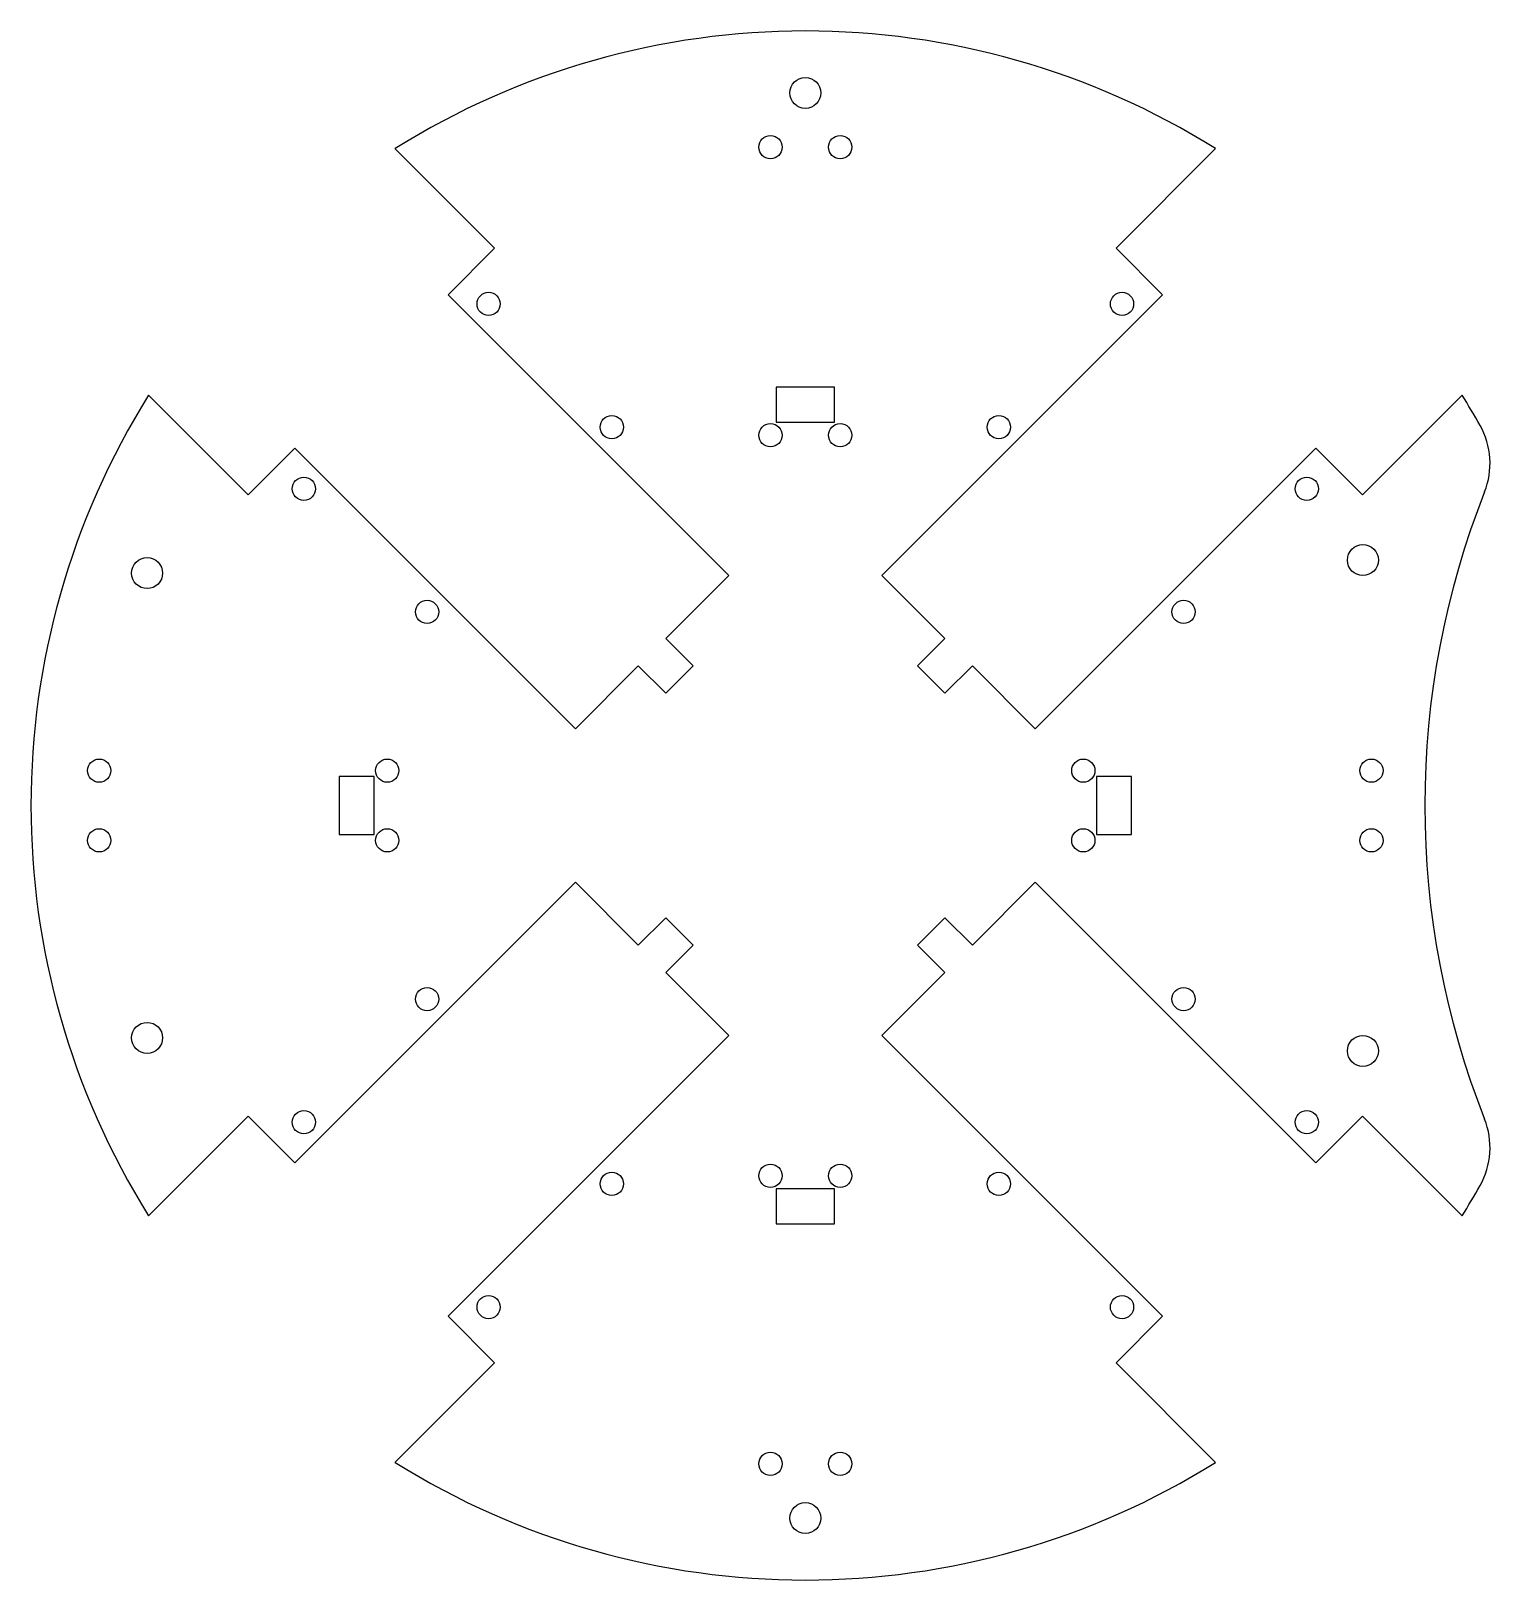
# Model space of a CAD drawing. Header units: millimetres. Extents: x -100 to 88, y -100 to 100.
import ezdxf

# ---------------------------------------------------------------- set-up
doc = ezdxf.new("R2010")
doc.units = ezdxf.units.MM

msp = doc.modelspace()

# ---------------------------------------------------------------- linework, layer by layer
at = {"color": 7, "linetype": 'Continuous', "lineweight": 25}
for p, q in [((-40.12, 71.94), (-52.99, 84.81)), ((52.99, 84.81), (40.12, 71.94)), ((-46.13, 65.93), (-40.12, 71.94)), ((40.12, 71.94), (46.13, 65.93)), ((-9.9, 29.7), (-46.13, 65.93)), ((46.13, 65.93), (9.9, 29.7)), ((3.75, 54), (-3.75, 54)), ((-3.75, 54), (-3.75, 49.5)), ((3.75, 49.5), (3.75, 54)), ((-84.81, 52.99), (-71.94, 40.12)), ((71.94, 40.12), (84.81, 52.99)), ((-3.75, 49.5), (3.75, 49.5)), ((-71.94, 40.12), (-65.93, 46.13)), ((-65.93, 46.13), (-29.7, 9.9)), ((29.7, 9.9), (65.93, 46.13)), ((65.93, 46.13), (71.94, 40.12)), ((-18.03, 21.57), (-9.9, 29.7)), ((9.9, 29.7), (18.03, 21.57)), ((-14.5, 18.03), (-18.03, 21.57)), ((18.03, 21.57), (14.5, 18.03)), ((-29.7, 9.9), (-21.57, 18.03)), ((-21.57, 18.03), (-18.03, 14.5)), ((-18.03, 14.5), (-14.5, 18.03)), ((14.5, 18.03), (18.03, 14.5)), ((18.03, 14.5), (21.57, 18.03)), ((21.57, 18.03), (29.7, 9.9)), ((-55.69, 3.75), (-60.19, 3.75)), ((-60.19, 3.75), (-60.19, -3.75)), ((-55.69, -3.75), (-55.69, 3.75)), ((42.1, 3.75), (37.6, 3.75)), ((37.6, 3.75), (37.6, -3.75)), ((42.1, -3.75), (42.1, 3.75)), ((-60.19, -3.75), (-55.69, -3.75)), ((37.6, -3.75), (42.1, -3.75)), ((-29.7, -9.9), (-65.93, -46.13)), ((-21.57, -18.03), (-29.7, -9.9)), ((29.7, -9.9), (21.57, -18.03)), ((65.93, -46.13), (29.7, -9.9)), ((-18.03, -14.5), (-21.57, -18.03)), ((-14.5, -18.03), (-18.03, -14.5)), ((18.03, -14.5), (14.5, -18.03)), ((21.57, -18.03), (18.03, -14.5)), ((-18.03, -21.57), (-14.5, -18.03)), ((14.5, -18.03), (18.03, -21.57)), ((-9.9, -29.7), (-18.03, -21.57)), ((18.03, -21.57), (9.9, -29.7)), ((-46.13, -65.93), (-9.9, -29.7)), ((9.9, -29.7), (46.13, -65.93)), ((-71.94, -40.12), (-84.81, -52.99)), ((-65.93, -46.13), (-71.94, -40.12)), ((71.94, -40.12), (65.93, -46.13)), ((84.81, -52.99), (71.94, -40.12)), ((3.75, -49.5), (-3.75, -49.5)), ((-3.75, -49.5), (-3.75, -54)), ((3.75, -54), (3.75, -49.5)), ((-3.75, -54), (3.75, -54)), ((-40.12, -71.94), (-46.13, -65.93)), ((46.13, -65.93), (40.12, -71.94)), ((-52.99, -84.81), (-40.12, -71.94)), ((40.12, -71.94), (52.99, -84.81))]:
    msp.add_line(p, q, dxfattribs=at)
for centre, radius in [((0, 92), 2), ((-4.5, 85), 1.5), ((4.5, 85), 1.5), ((-40.9, 64.76), 1.5), ((40.9, 64.76), 1.5), ((-24.99, 48.85), 1.5), ((24.99, 48.85), 1.5), ((-4.5, 47.8), 1.5), ((4.5, 47.8), 1.5), ((-64.76, 40.9), 1.5), ((64.76, 40.9), 1.5), ((-85, 30), 2), ((72, 31.69), 2), ((-48.85, 24.99), 1.5), ((48.85, 24.99), 1.5), ((-91.19, 4.5), 1.5), ((-53.99, 4.5), 1.5), ((73.1, 4.5), 1.5), ((35.9, 4.5), 1.5), ((-91.19, -4.5), 1.5), ((-53.99, -4.5), 1.5), ((35.9, -4.5), 1.5), ((73.1, -4.5), 1.5), ((-48.85, -24.99), 1.5), ((48.85, -24.99), 1.5), ((-85, -30), 2), ((72, -31.69), 2), ((-64.76, -40.9), 1.5), ((64.76, -40.9), 1.5), ((-24.99, -48.85), 1.5), ((-4.5, -47.8), 1.5), ((4.5, -47.8), 1.5), ((24.99, -48.85), 1.5), ((-40.9, -64.76), 1.5), ((40.9, -64.76), 1.5), ((-4.5, -85), 1.5), ((4.5, -85), 1.5), ((0, -92), 2)]:
    msp.add_circle(centre, radius, dxfattribs=at)
for centre, radius, start, end in [((0, 0), 100, 58.0029, 121.9971), ((0, 0), 100, 148.0029, 211.9971), ((0, 0), 100, 29.3847, 31.9971), ((78.42, 44.16), 10, 338.4075, 29.3847), ((190, 0), 110, 158.4075, 201.5925), ((78.42, -44.16), 10, 330.6153, 21.5925), ((0, 0), 100, 328.0029, 330.6153), ((0, 0), 100, 238.0029, 301.9971)]:
    msp.add_arc(centre, radius, start, end, dxfattribs=at)

doc.saveas('drawing.dxf')
